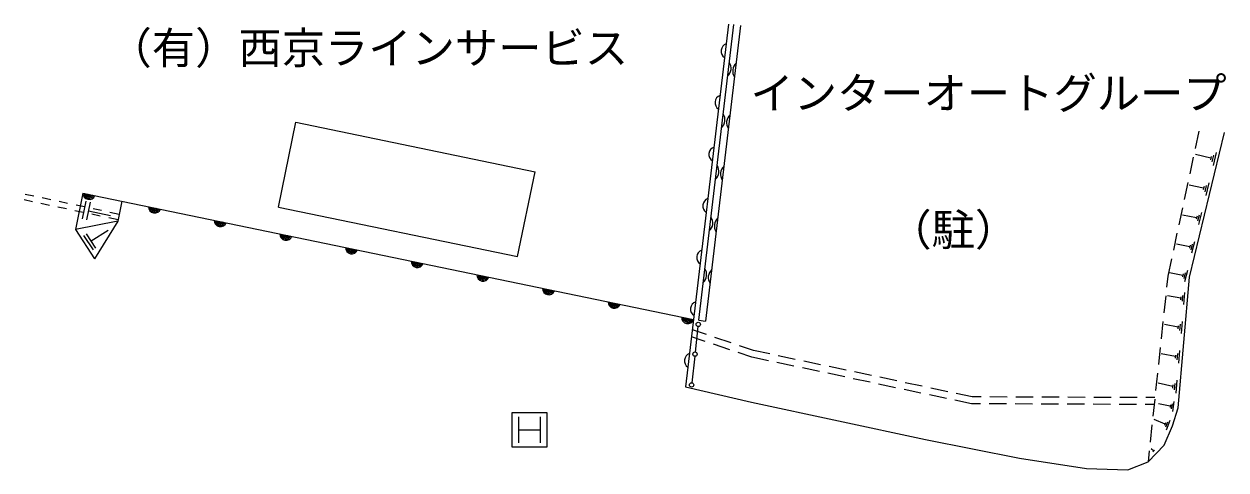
# Model space of a CAD drawing. Units: millimetres, scale not verified. Extents: x 40000 to 680000, y 20000 to 380000.
# Drawn here: x 394971 to 464378, y 294715 to 320461 of the extents above; entities that cross this region are included whole.
import ezdxf
from ezdxf.enums import TextEntityAlignment as Align

# ---------------------------------------------------------------- set-up
doc = ezdxf.new("R2010")
doc.units = ezdxf.units.MM
doc.header["$LTSCALE"] = 1000
doc.layers.add('M-BGD', color=7, linetype='Continuous', lineweight=13)
doc.layers.add('M-STR-STRC', color=7, linetype='Continuous', lineweight=13)
doc.layers.add('M-BGD-HTXT', color=7, linetype='Continuous')
doc.styles.add('ＭＳ ゴシック', font='')
doc.styles.get('ＭＳ ゴシック').set_extended_font_data('MS Gothic')

msp = doc.modelspace()

# ---------------------------------------------------------------- linework, layer by layer
at = {"layer": 'M-BGD'}
for p, q in [((435656, 320461), (433174, 299507)), ((433933, 303359), (435954, 320425)), ((436352, 320378), (434330, 303312)), ((409660, 309897), (410675, 314792)), ((410675, 314792), (424482, 311930)), ((462813, 314282), (462597, 313269)), ((463817, 313053), (463630, 312286)), ((462492, 312780), (462283, 311803)), ((463505, 312723), (462625, 312924)), ((463528, 312819), (463481, 312627)), ((463661, 312888), (463567, 312504)), ((423467, 307034), (424482, 311930)), ((462178, 311314), (461969, 310336)), ((463090, 310982), (462248, 311161)), ((463113, 311074), (463068, 310891)), ((463240, 311140), (463150, 310774)), ((463389, 311297), (463210, 310565)), ((395460, 310200), (394971, 310303)), ((395042, 310647), (395531, 310542)), ((396020, 310438), (396509, 310334)), ((398373, 310705), (397938, 308608)), ((398373, 310705), (433635, 303394)), ((396438, 309993), (395949, 310097)), ((397417, 309786), (396927, 309890)), ((396998, 310230), (397487, 310126)), ((398395, 309580), (397906, 309683)), ((397976, 310022), (398465, 309917)), ((398536, 310240), (398323, 309215)), ((398796, 310186), (398583, 309161)), ((398690, 309676), (399956, 309413)), ((398954, 309813), (399443, 309709)), ((399932, 309605), (400470, 309490)), ((400625, 310238), (400386, 309086)), ((409660, 309897), (423467, 307034)), ((461864, 309847), (461655, 308869)), ((462969, 309577), (462799, 308878)), ((400386, 309086), (397938, 308608)), ((399373, 309373), (398884, 309476)), ((400386, 309086), (399049, 306898)), ((400401, 309156), (399863, 309269)), ((462684, 309276), (461878, 309434)), ((462706, 309363), (462663, 309189)), ((462827, 309426), (462742, 309077)), ((397938, 308608), (399049, 306898)), ((398973, 307416), (398433, 308257)), ((399126, 307514), (398586, 308355)), ((398856, 307935), (399825, 308556)), ((461550, 308380), (461341, 307402)), ((462286, 307604), (461516, 307743)), ((462307, 307687), (462266, 307521)), ((462422, 307747), (462341, 307415)), ((462558, 307890), (462395, 307225)), ((461236, 306913), (461020, 305900)), ((461883, 305951), (461113, 306089)), ((462019, 306094), (461937, 305761)), ((462154, 306237), (461992, 305572)), ((461020, 305900), (460952, 305270)), ((461903, 306034), (461863, 305868)), ((460899, 304773), (460793, 303778)), ((461765, 304631), (460998, 304765)), ((461772, 304716), (461757, 304546)), ((461876, 304792), (461847, 304453)), ((461988, 304954), (461929, 304275)), ((433933, 303359), (434330, 303312)), ((434388, 302532), (433566, 302810)), ((433890, 302994), (433730, 301525)), ((460740, 303281), (460634, 302287)), ((461613, 302957), (460821, 303106)), ((461620, 303045), (461605, 302869)), ((461728, 303124), (461698, 302773)), ((461844, 303291), (461783, 302589)), ((434310, 302136), (433518, 302404)), ((435731, 301654), (434784, 301975)), ((435808, 302050), (434861, 302371)), ((433703, 301277), (433536, 299746)), ((436997, 301225), (436205, 301494)), ((437103, 301611), (436282, 301890)), ((438036, 301414), (437103, 301611)), ((439504, 301102), (438526, 301310)), ((460581, 301790), (460475, 300795)), ((461458, 301259), (460641, 301424)), ((461466, 301350), (461451, 301168)), ((461578, 301432), (461547, 301068)), ((461698, 301605), (461635, 300878)), ((437962, 301020), (436997, 301225)), ((439429, 300709), (438451, 300917)), ((440897, 300398), (439918, 300605)), ((440971, 300791), (439993, 300999)), ((442438, 300480), (441460, 300687)), ((442364, 300087), (441386, 300294)), ((443831, 299775), (442853, 299983)), ((443906, 300168), (442928, 300376)), ((445373, 299857), (444395, 300065)), ((460422, 300298), (460316, 299304)), ((461549, 299894), (461484, 299142)), ((445299, 299464), (444321, 299672)), ((446766, 299153), (445788, 299360)), ((446840, 299546), (445862, 299753)), ((448308, 299235), (447330, 299442)), ((461302, 299536), (460458, 299718)), ((461310, 299631), (461294, 299442)), ((461426, 299715), (461393, 299339)), ((448233, 298842), (447255, 299049)), ((449687, 298533), (448723, 298738)), ((449730, 298933), (448797, 299131)), ((450209, 298531), (449687, 298533)), ((450251, 298931), (449730, 298933)), ((451709, 298526), (450709, 298529)), ((451751, 298925), (450751, 298929)), ((453209, 298520), (452209, 298524)), ((453251, 298920), (452251, 298924)), ((454709, 298514), (453709, 298518)), ((454751, 298914), (453751, 298918)), ((456209, 298509), (455209, 298512)), ((456251, 298908), (455251, 298912)), ((457709, 298503), (456709, 298507)), ((457751, 298903), (456751, 298907)), ((459209, 298497), (458209, 298501)), ((459251, 298897), (458251, 298901)), ((460230, 298494), (459709, 298495)), ((460273, 298893), (459751, 298895)), ((460263, 298806), (460157, 297812)), ((461158, 298404), (460485, 298530)), ((461169, 298478), (461147, 298330)), ((461265, 298540), (461221, 298243)), ((461372, 298675), (461283, 298082)), ((460104, 297315), (459998, 296321)), ((460863, 297359), (460230, 297621)), ((460889, 297429), (460837, 297289)), ((460995, 297469), (460891, 297189)), ((461128, 297580), (460919, 297018)), ((459945, 295823), (459878, 295193)), ((460200, 295810), (460053, 295926)), ((460245, 295857), (460154, 295763))]:
    msp.add_line(p, q, dxfattribs=at)
msp.add_lwpolyline([(433174, 299507), (436971, 298637), (447029, 296475), (452460, 295394), (456332, 294790), (458721, 294715), (459878, 295193), (460808, 296148), (461286, 297254), (461613, 298311), (462267, 305854), (464303, 314202)], dxfattribs=at)
for centre in [(433904, 303118), (433717, 301401), (433523, 299622)]:
    msp.add_circle(centre, 125, dxfattribs=at)
for centre, radius, start, end in [((435668, 318898), 445, 109.23405, 237.25558), ((435194, 317904), 608, 312.13272, 34.35691), ((436502, 317750), 608, 132.13272, 214.35691), ((435315, 315919), 445, 109.23405, 237.25558), ((434841, 314925), 608, 312.13272, 34.35691), ((436149, 314770), 608, 132.13272, 214.35691), ((434962, 312940), 445, 109.23405, 237.25558), ((434489, 311946), 608, 312.13272, 34.35691), ((435796, 311791), 608, 132.13272, 214.35691), ((398727, 310687), 354, 177.08134, 339.48652), ((398727, 310687), 283, 179.30538, 337.26248), ((398727, 310687), 212, 183.0517, 333.51615), ((398727, 310687), 142, 190.76343, 325.80442), ((398727, 310687), 100, 201.0811, 315.48676), ((434609, 309961), 445, 109.23405, 237.25558), ((402518, 309901), 354, 177.08134, 339.48652), ((402518, 309901), 283, 179.30538, 337.26248), ((402518, 309901), 212, 183.0517, 333.51615), ((402518, 309901), 142, 190.76343, 325.80442), ((402518, 309901), 100, 201.0811, 315.48676), ((406310, 309115), 354, 177.08134, 339.48652), ((406310, 309115), 283, 179.30538, 337.26248), ((406310, 309115), 212, 183.0517, 333.51615), ((406310, 309115), 142, 190.76343, 325.80442), ((406310, 309115), 100, 201.0811, 315.48676), ((434136, 308967), 608, 312.13272, 34.35691), ((435443, 308812), 608, 132.13272, 214.35691), ((410102, 308329), 354, 177.08134, 339.48652), ((410102, 308329), 283, 179.30538, 337.26248), ((410102, 308329), 212, 183.0517, 333.51615), ((410102, 308329), 142, 190.76343, 325.80442), ((410102, 308329), 100, 201.0811, 315.48676), ((413893, 307543), 354, 177.08134, 339.48652), ((413893, 307543), 283, 179.30538, 337.26248), ((413893, 307543), 212, 183.0517, 333.51615), ((413893, 307543), 142, 190.76343, 325.80442), ((413893, 307543), 100, 201.0811, 315.48676), ((434256, 306981), 445, 109.23405, 237.25558), ((417685, 306756), 354, 177.08134, 339.48652), ((417685, 306756), 283, 179.30538, 337.26248), ((417685, 306756), 212, 183.0517, 333.51615), ((417685, 306756), 142, 190.76343, 325.80442), ((417685, 306756), 100, 201.0811, 315.48676), ((433783, 305988), 608, 312.13272, 34.35691), ((435090, 305833), 608, 132.13272, 214.35691), ((421477, 305970), 354, 177.08134, 339.48652), ((421477, 305970), 283, 179.30538, 337.26248), ((421477, 305970), 212, 183.0517, 333.51615), ((421477, 305970), 142, 190.76343, 325.80442), ((421477, 305970), 100, 201.0811, 315.48676), ((425268, 305184), 354, 177.08134, 339.48652), ((425268, 305184), 283, 179.30538, 337.26248), ((425268, 305184), 212, 183.0517, 333.51615), ((425268, 305184), 142, 190.76343, 325.80442), ((425268, 305184), 100, 201.0811, 315.48676), ((429060, 304398), 354, 177.08134, 339.48652), ((429060, 304398), 283, 179.30538, 337.26248), ((429060, 304398), 212, 183.0517, 333.51615), ((429060, 304398), 142, 190.76343, 325.80442), ((429060, 304398), 100, 201.0811, 315.48676), ((433903, 304002), 445, 109.23405, 237.25558), ((433303, 303518), 354, 177.08134, 339.48652), ((433303, 303518), 283, 179.30538, 337.26248), ((433303, 303518), 212, 183.0517, 333.51615), ((433303, 303518), 142, 190.76343, 325.80442), ((433303, 303518), 100, 201.0811, 315.48676), ((433550, 301023), 445, 109.23405, 237.25558)]:
    msp.add_arc(centre, radius, start, end, dxfattribs=at)
at = {"layer": 'M-STR-STRC'}
for p, q in [((423153, 296031), (423153, 298031)), ((423153, 298031), (425153, 298031)), ((423528, 297781), (423528, 296281)), ((424778, 297781), (424778, 296281)), ((425153, 298031), (425153, 296031)), ((423528, 297031), (424778, 297031)), ((425153, 296031), (423153, 296031))]:
    msp.add_line(p, q, dxfattribs=at)

# ---------------------------------------------------------------- texts
at = {"layer": 'M-BGD-HTXT', "style": 'ＭＳ ゴシック'}
for s, p in [('（有）西京ラインサービス', (414852, 317614)), ('インターオートグループ', (450667, 315007)), ('（駐）', (448631, 307114))]:
    msp.add_text(s, height=1833, dxfattribs=at).set_placement(p, align=Align.BOTTOM_CENTER)

doc.saveas('drawing.dxf')
